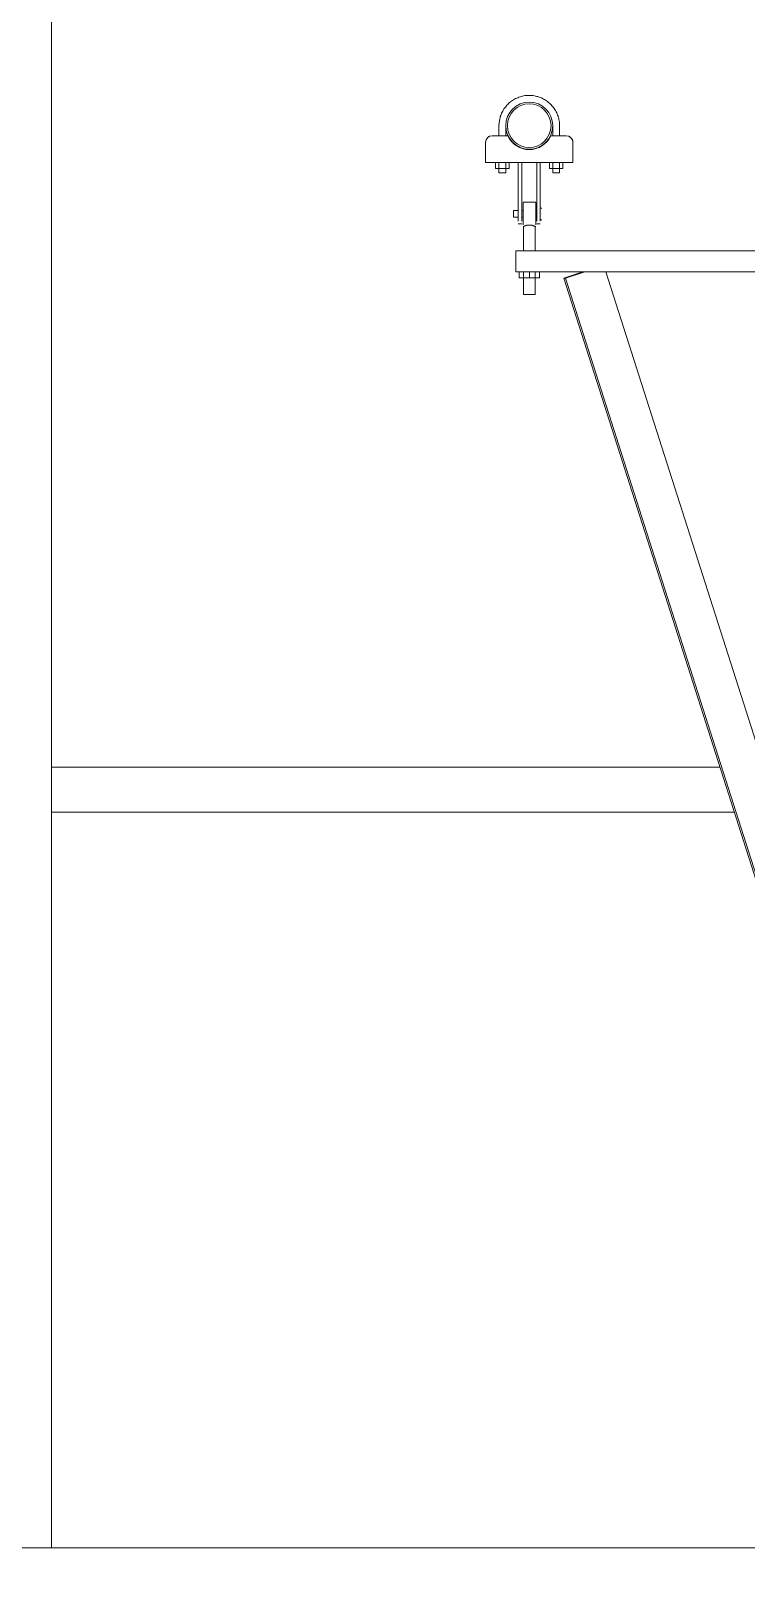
# Model space of a CAD drawing. Header units: inches. Extents: x 21408 to 98131, y -290 to 853.
# Drawn here: x 32009.9 to 32063.1, y 184.6 to 299.3 of the extents above; entities that cross this region are included whole.
import ezdxf

# ---------------------------------------------------------------- set-up
doc = ezdxf.new("R2010")
doc.units = ezdxf.units.IN
doc.header["$MEASUREMENT"] = 0
for name, color, linetype, lineweight in [('M-HVAC-DUCT', 70, 'Continuous', 9), ('Q-SPCQ', 91, 'Continuous', 9), ('S-BEAM', 12, 'Continuous', 9), ('S-COLS', 52, 'Continuous', 9)]:
    doc.layers.add(name, color=color, linetype=linetype, lineweight=lineweight)

# ---------------------------------------------------------------- blocks, each defined once
blk = doc.blocks.new('Basketball_Backstop-Performance_Sports_Systems-3103-Ceiling_Hung - 27_-0_ to 27_-11 7_8_-V62-Building Section - North_South looking East _ Fitness Center')
at = {"layer": 'Q-SPCQ'}
for p, q in [((21663.46, 291.5), (21662.3, 291.5)), ((21662.8, 292.25), (21662.8, 291.5)), ((21663.3, 291.5), (21663.3, 292.25)), ((21667.8, 291.5), (21666.65, 291.5)), ((21666.8, 292.25), (21666.8, 291.5)), ((21667.3, 291.5), (21667.3, 292.25)), ((21661.8, 289.81), (21661.8, 291)), ((21668.3, 291), (21668.3, 289.81)), ((21661.8, 289.5), (21661.8, 289.81)), ((21661.8, 289.5), (21668.3, 289.5)), ((21662.55, 289.5), (21662.55, 289.06)), ((21662.8, 289.06), (21662.55, 289.06)), ((21662.8, 289.52), (21662.8, 288.75)), ((21662.8, 289.06), (21662.8, 289.5)), ((21663.31, 289.06), (21662.8, 289.06)), ((21663.3, 288.75), (21663.3, 289.52)), ((21663.31, 289.06), (21663.31, 289.5)), ((21663.56, 289.06), (21663.31, 289.06)), ((21663.56, 289.06), (21663.56, 289.5)), ((21664.24, 285.69), (21664.24, 289.5)), ((21664.49, 289.5), (21664.24, 289.5)), ((21664.49, 289.5), (21664.49, 285.69)), ((21665.62, 285.69), (21665.62, 289.5)), ((21665.87, 289.5), (21665.62, 289.5)), ((21665.87, 289.5), (21665.87, 285.69)), ((21666.55, 289.06), (21666.55, 289.5)), ((21666.8, 289.06), (21666.55, 289.06)), ((21666.8, 289.51), (21666.8, 288.75)), ((21666.8, 289.06), (21666.8, 289.5)), ((21667.31, 289.06), (21666.8, 289.06)), ((21667.3, 288.75), (21667.3, 289.51)), ((21667.31, 289.06), (21667.31, 289.5)), ((21667.56, 289.06), (21667.31, 289.06)), ((21667.56, 289.5), (21667.56, 289.06)), ((21668.3, 289.81), (21668.3, 289.5)), ((21662.8, 288.75), (21662.81, 288.75)), ((21663.3, 288.75), (21662.8, 288.75)), ((21663.29, 288.75), (21663.3, 288.75)), ((21667.3, 288.75), (21666.8, 288.75)), ((21666.8, 288.75), (21666.81, 288.75)), ((21667.29, 288.75), (21667.3, 288.75)), ((21664.24, 285.94), (21663.87, 285.94)), ((21663.87, 285.69), (21663.87, 285.93)), ((21663.87, 285.45), (21663.87, 285.69)), ((21664.24, 285.16), (21664.24, 285.69)), ((21664.59, 285.94), (21664.49, 285.94)), ((21664.49, 285.69), (21664.49, 285.16)), ((21665.53, 286.56), (21664.59, 286.56)), ((21664.59, 285.66), (21664.59, 286.53)), ((21664.59, 284.87), (21664.59, 285.66)), ((21665.53, 286.53), (21665.53, 285.66)), ((21665.62, 285.94), (21665.53, 285.94)), ((21665.53, 285.66), (21665.53, 284.87)), ((21665.62, 285.16), (21665.62, 285.69)), ((21665.99, 286.12), (21665.87, 286.12)), ((21665.87, 285.69), (21665.87, 285.16)), ((21665.99, 285.69), (21665.99, 285.69)), ((21665.99, 285.69), (21665.99, 285.69)), ((21663.87, 285.44), (21664.24, 285.44)), ((21664.24, 284.94), (21664.49, 284.94)), ((21664.49, 285.44), (21664.59, 285.44)), ((21664.59, 284.75), (21664.62, 284.75)), ((21664.62, 284.75), (21664.62, 282.95)), ((21665.5, 282.95), (21665.5, 284.75)), ((21665.5, 284.75), (21665.53, 284.75)), ((21665.53, 285.44), (21665.62, 285.44)), ((21665.62, 284.94), (21665.87, 284.94)), ((21665.87, 285.25), (21665.99, 285.25)), ((21664.06, 281.37), (21664.06, 282.95)), ((21711.12, 282.95), (21664.06, 282.95)), ((21711.12, 281.37), (21664.06, 281.37)), ((21664.31, 280.94), (21664.31, 281.37)), ((21664.62, 281.37), (21664.62, 279.69)), ((21665.06, 280.94), (21665.06, 281.37)), ((21665.5, 279.69), (21665.5, 281.37)), ((21665.81, 280.94), (21665.81, 281.37)), ((21669.04, 281.37), (21667.62, 280.92)), ((21667.75, 280.92), (21669.18, 281.37)), ((21670.75, 281.37), (21708.74, 162.24)), ((21665.06, 280.94), (21664.31, 280.94)), ((21665.81, 280.94), (21665.06, 280.94)), ((21667.62, 280.92), (21667.75, 280.92)), ((21708.56, 152.54), (21667.62, 280.92)), ((21708.69, 152.54), (21667.75, 280.92)), ((21665.5, 279.69), (21664.62, 279.69))]:
    blk.add_line(p, q, dxfattribs=at)
at = {"layer": 'Q-SPCQ', "flags": 128}
blk.add_lwpolyline([(21667.3, 292.25), (21667.3, 292.34), (21667.3, 292.43), (21667.29, 292.52), (21667.27, 292.61), (21667.26, 292.7), (21667.24, 292.78), (21667.22, 292.87), (21667.19, 292.96), (21667.16, 293.04), (21667.13, 293.13), (21667.09, 293.21), (21667.05, 293.29), (21667.01, 293.37), (21666.96, 293.45), (21666.91, 293.52), (21666.86, 293.59), (21666.8, 293.66), (21666.74, 293.73), (21666.68, 293.8), (21666.62, 293.86), (21666.55, 293.93), (21666.49, 293.98), (21666.42, 294.04), (21666.34, 294.09), (21666.27, 294.14), (21666.19, 294.19), (21666.11, 294.23), (21666.03, 294.28), (21665.95, 294.31), (21665.87, 294.35), (21665.78, 294.38), (21665.7, 294.41), (21665.61, 294.43), (21665.52, 294.45), (21665.44, 294.47), (21665.35, 294.48), (21665.26, 294.49), (21665.17, 294.5), (21665.08, 294.5), (21664.99, 294.5), (21664.9, 294.49), (21664.81, 294.49), (21664.72, 294.48), (21664.63, 294.46), (21664.54, 294.44), (21664.45, 294.42), (21664.37, 294.39), (21664.28, 294.36), (21664.2, 294.33), (21664.12, 294.3), (21664.04, 294.26), (21663.96, 294.21), (21663.88, 294.17), (21663.8, 294.12), (21663.73, 294.07), (21663.66, 294.01), (21663.59, 293.96), (21663.52, 293.9), (21663.46, 293.83), (21663.39, 293.77), (21663.33, 293.7), (21663.28, 293.63), (21663.22, 293.56), (21663.17, 293.49), (21663.12, 293.41), (21663.08, 293.33), (21663.04, 293.25), (21663, 293.17), (21662.96, 293.09), (21662.93, 293), (21662.9, 292.92), (21662.88, 292.83), (21662.86, 292.74), (21662.84, 292.66), (21662.83, 292.57), (21662.81, 292.48), (21662.81, 292.39), (21662.8, 292.3), (21662.8, 292.25)], dxfattribs=at)
at = {"layer": 'Q-SPCQ'}
for centre, radius, start, end in [((21665.05, 292.25), 1.75, 0, 180), ((21665.05, 292.25), 1.62, 0, 180), ((21662.3, 291), 0.5, 90, 180), ((21662.3, 291), 0.5, 120, 180), ((21665.05, 292.25), 1.75, 180, 0), ((21665.05, 292.25), 1.62, 180, 0), ((21665.05, 292.22), 1.75, 204.3958, 335.6042), ((21667.8, 291), 0.5, 0, 90), ((21667.8, 291), 0.5, 0, 60)]:
    blk.add_arc(centre, radius, start, end, dxfattribs=at)
blk.add_open_spline([(21665.5, 284.75), (21665.5, 284.75), (21665.49, 284.75), (21665.48, 284.76), (21665.47, 284.76), (21665.45, 284.77), (21665.44, 284.78), (21665.42, 284.78), (21665.4, 284.79), (21665.39, 284.79), (21665.38, 284.8), (21665.36, 284.81), (21665.34, 284.81), (21665.31, 284.82), (21665.29, 284.83), (21665.28, 284.83), (21665.26, 284.84), (21665.24, 284.84), (21665.21, 284.85), (21665.17, 284.85), (21665.14, 284.86), (21665.1, 284.86), (21665.06, 284.86), (21665.02, 284.86), (21664.98, 284.86), (21664.94, 284.85), (21664.91, 284.85), (21664.88, 284.84), (21664.85, 284.84), (21664.84, 284.83), (21664.82, 284.83), (21664.8, 284.82), (21664.78, 284.81), (21664.75, 284.81), (21664.74, 284.8), (21664.72, 284.79), (21664.71, 284.79), (21664.7, 284.78), (21664.68, 284.78), (21664.66, 284.77), (21664.65, 284.76), (21664.64, 284.76), (21664.62, 284.75), (21664.62, 284.75), (21664.62, 284.75)], degree=3, knots=[0, 0, 0, 0, 0.055556, 0.083333, 0.111111, 0.138889, 0.166667, 0.194444, 0.208333, 0.222222, 0.236111, 0.25, 0.277778, 0.305556, 0.319444, 0.333333, 0.347222, 0.361111, 0.388889, 0.416667, 0.444444, 0.472222, 0.5, 0.527778, 0.555556, 0.583333, 0.611111, 0.638889, 0.652778, 0.666667, 0.680556, 0.694444, 0.722222, 0.75, 0.763889, 0.777778, 0.791667, 0.805556, 0.833333, 0.861111, 0.888889, 0.916667, 0.944444, 1, 1, 1, 1], dxfattribs=at)
blk = doc.blocks.new('Basketball_Backstop-Performance_Sports_Systems-3103-Ceiling_Hung - 27_-0_ to 27_-11 7_8_-V69-Building Section - North_South looking East _ Fitness Center')
at = {"layer": 'Q-SPCQ'}
for p, q in [((21662.8, 292.25), (21662.8, 291.5)), ((21663.3, 291.5), (21663.3, 292.25)), ((21666.8, 292.25), (21666.8, 291.5)), ((21667.3, 291.5), (21667.3, 292.25)), ((21662.8, 289.06), (21662.8, 288.75)), ((21663.3, 288.75), (21663.3, 289.06)), ((21666.8, 289.06), (21666.8, 288.75)), ((21667.3, 288.75), (21667.3, 289.06)), ((21662.8, 288.75), (21662.81, 288.75)), ((21662.81, 288.75), (21662.8, 288.75)), ((21663.29, 288.75), (21663.3, 288.75)), ((21663.3, 288.75), (21663.29, 288.75)), ((21666.81, 288.75), (21666.8, 288.75)), ((21666.8, 288.75), (21666.81, 288.75)), ((21667.3, 288.75), (21667.29, 288.75)), ((21667.29, 288.75), (21667.3, 288.75)), ((21664.24, 285.94), (21663.87, 285.94)), ((21663.87, 285.93), (21663.87, 285.93)), ((21664.59, 285.94), (21664.49, 285.94)), ((21665.53, 286.56), (21664.59, 286.56)), ((21664.59, 286.53), (21664.59, 286.53)), ((21665.53, 286.53), (21665.53, 286.53)), ((21665.62, 285.94), (21665.53, 285.94)), ((21665.99, 286.12), (21665.87, 286.12)), ((21665.99, 285.69), (21665.99, 285.69)), ((21665.99, 285.69), (21665.99, 285.69)), ((21663.87, 285.45), (21663.87, 285.45)), ((21663.87, 285.44), (21664.24, 285.44)), ((21664.24, 285.16), (21664.24, 285.16)), ((21664.24, 284.94), (21664.49, 284.94)), ((21664.49, 285.44), (21664.59, 285.44)), ((21664.49, 285.16), (21664.49, 285.16)), ((21664.59, 284.87), (21664.59, 284.87)), ((21664.59, 284.75), (21664.62, 284.75)), ((21665.5, 284.75), (21665.53, 284.75)), ((21665.53, 285.44), (21665.62, 285.44)), ((21665.53, 284.87), (21665.53, 284.87)), ((21665.62, 285.16), (21665.62, 285.16)), ((21665.62, 284.94), (21665.87, 284.94)), ((21665.87, 285.25), (21665.99, 285.25)), ((21665.87, 285.16), (21665.87, 285.16))]:
    blk.add_line(p, q, dxfattribs=at)
at = {"layer": 'Q-SPCQ', "flags": 128}
for points in [[(21663.59, 293.96), (21663.52, 293.9), (21663.46, 293.83), (21663.39, 293.77), (21663.33, 293.7), (21663.28, 293.63), (21663.22, 293.56), (21663.17, 293.49), (21663.12, 293.41), (21663.08, 293.33)], [(21664.45, 294.42), (21664.37, 294.39), (21664.28, 294.36), (21664.2, 294.33), (21664.12, 294.3), (21664.04, 294.26), (21663.96, 294.21), (21663.88, 294.17), (21663.8, 294.12), (21663.73, 294.07)], [(21665.52, 294.45), (21665.44, 294.47), (21665.35, 294.48), (21665.26, 294.49), (21665.17, 294.5), (21665.08, 294.5), (21664.99, 294.5), (21664.9, 294.49), (21664.81, 294.49), (21664.72, 294.48), (21664.63, 294.46), (21664.54, 294.44)], [(21666.42, 294.04), (21666.34, 294.09), (21666.27, 294.14), (21666.19, 294.19), (21666.11, 294.23), (21666.03, 294.28), (21665.95, 294.31), (21665.87, 294.35), (21665.78, 294.38), (21665.7, 294.41), (21665.61, 294.43)], [(21667.05, 293.29), (21667.01, 293.37), (21666.96, 293.45), (21666.91, 293.52), (21666.86, 293.59), (21666.8, 293.66), (21666.74, 293.73), (21666.68, 293.8), (21666.62, 293.86), (21666.55, 293.93), (21666.49, 293.98)], [(21663, 293.17), (21662.96, 293.09), (21662.93, 293), (21662.9, 292.92), (21662.88, 292.83), (21662.86, 292.74), (21662.84, 292.66), (21662.83, 292.57), (21662.81, 292.48), (21662.81, 292.39), (21662.8, 292.3), (21662.8, 292.25)], [(21667.3, 292.25), (21667.3, 292.34), (21667.3, 292.43), (21667.29, 292.52), (21667.27, 292.61), (21667.26, 292.7), (21667.24, 292.78), (21667.22, 292.87), (21667.19, 292.96), (21667.16, 293.04), (21667.13, 293.13), (21667.09, 293.21)]]:
    blk.add_lwpolyline(points, dxfattribs=at)
at = {"layer": 'Q-SPCQ'}
for centre, start, end in [((21662.3, 291), 120, 180), ((21662.3, 291), 120, 180), ((21667.8, 291), 0, 60), ((21667.8, 291), 0, 60)]:
    blk.add_arc(centre, 0.5, start, end, dxfattribs=at)
blk = doc.blocks.new('Girt_Z - 10_D-1223971-Building Section - North_South looking East _ Fitness Center')
at = {"layer": 'S-BEAM'}
for p, q in [((21629.55, 244.56), (21679.21, 244.56)), ((21629.55, 241.19), (21680.29, 241.19))]:
    blk.add_line(p, q, dxfattribs=at)

msp = doc.modelspace()

# ---------------------------------------------------------------- linework, layer by layer
at = {"layer": 'M-HVAC-DUCT'}
msp.add_line((32079.6, 186.5), (31666.26, 186.5), dxfattribs=at)
at = {"layer": 'S-COLS'}
msp.add_line((32011.44, 325.91), (32011.44, 186.5), dxfattribs=at)

# ---------------------------------------------------------------- block references
at = {"layer": 'Q-SPCQ'}
for name in ['Basketball_Backstop-Performance_Sports_Systems-3103-Ceiling_Hung - 27_-0_ to 27_-11 7_8_-V62-Building Section - North_South looking East _ Fitness Center', 'Basketball_Backstop-Performance_Sports_Systems-3103-Ceiling_Hung - 27_-0_ to 27_-11 7_8_-V69-Building Section - North_South looking East _ Fitness Center']:
    msp.add_blockref(name, (10381.89, 0), dxfattribs=at)
at = {"layer": 'S-BEAM'}
msp.add_blockref('Girt_Z - 10_D-1223971-Building Section - North_South looking East _ Fitness Center', (10381.89, 0), dxfattribs=at)

doc.saveas('drawing.dxf')
